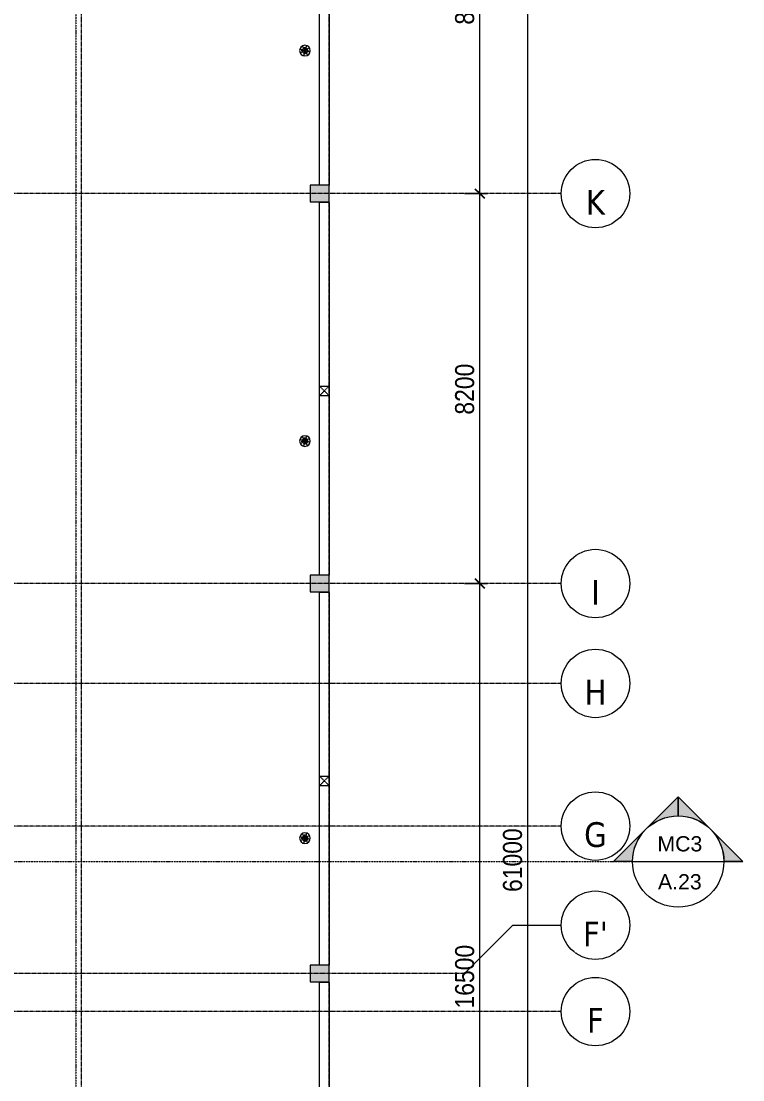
# Model space of a CAD drawing. Header units: millimetres. Extents: x 27447 to 251759, y -15958 to 82948.
# Drawn here: x 120782 to 135948, y 43102 to 65362 of the extents above; entities that cross this region are included whole.
import ezdxf

# ---------------------------------------------------------------- set-up
doc = ezdxf.new("R2010")
doc.units = ezdxf.units.MM
for name, pattern in [('Dash', [6, 3, -3]), ('Dash Dot 3_16_', [7.9375, 4.7625, -1.5875, 0, -1.5875]), ('Grid Line', [22.225, 12.7, -3.175, 3.175, -3.175]), ('IMPORT-CENTER _3_', [10.16, 6.35, -1.27, 1.27, -1.27])]:
    doc.linetypes.add(name, pattern=pattern)
for name, color, linetype, lineweight in [('0-1', 7, 'Continuous', 5), ('A-ANNO-DIMS', 211, 'Continuous', 9), ('A-ANNO-DIMS-160', 211, 'Continuous', 9), ('A-FLOR', 192, 'Continuous', 9), ('A-FLOR-1', 250, 'Continuous', 9), ('A-WALL', 113, 'Continuous', 9), ('G-ANNO-SYMB', 111, 'Continuous', 9), ('G-ANNO-SYMB-1', 111, 'Dash Dot 3_16_', 18), ('G-IMPT', 8, 'Continuous', 9), ('G-IMPT-2', 8, 'IMPORT-CENTER _3_', 9), ('M-EQPM', 50, 'Continuous', 9), ('S-COLS', 52, 'Continuous', 9), ('S-COLS-1', 52, 'Continuous', 5), ('S-COLS-2', 7, 'Continuous', 18), ('S-COLS-HDLN', 52, 'Dash', 9), ('S-GRID', 1, 'Continuous', 9), ('S-GRID-1', 1, 'Grid Line', 9), ('S-GRID-IDEN', 1, 'Continuous', 9)]:
    doc.layers.add(name, color=color, linetype=linetype, lineweight=lineweight)
doc.styles.add('Arial_5', font='arial_0.ttf', dxfattribs={"height": 320})
doc.styles.add('Tahoma_B', font='tahomabd_0.ttf', dxfattribs={"height": 520})
doc.styles.add('UTM Avo', font='UTM Avo.ttf', dxfattribs={"width": 0.9, "height": 400})
doc.dimstyles.new('1_Dim_chi_tiet_2_5', dxfattribs={"dimscale": 304.8, "dimtxt": 399.720379, "dimasz": 0.629921, "dimexe": 0.524934, "dimexo": 0.0625, "dimgap": 0.052493, "dimtad": 1, "dimdec": 0, "dimrnd": 5, "dimzin": 0, "dimdsep": 46, "dimtxsty": 'UTM Avo', "dimblk1": 'OBLIQUE', "dimblk2": 'OBLIQUE', "dimsah": 1, "dimcen": 0.09, "dimdle": 0.524934, "dimazin": 0, "dimtfac": 1, "dimtdec": 4, "dimtix": 1, "dimtmove": 0, "dimatfit": 3, "dimfxl": 1.049869, "dimfxlon": 1, "dimtvp": 1, "dimtolj": 1, "dimtzin": 0, "dimarcsym": 2})

# ---------------------------------------------------------------- blocks, each defined once
blk = doc.blocks.new('NCV_TKTC_KET CAU_rvt-1-TKCS_MB TUM MÁI')
at = {"layer": 'S-COLS-1'}
for points in [[(127253, 61562), (127253, 61912), (126853, 61912), (126853, 61562)], [(127253, 53362), (127253, 53712), (126853, 53712), (126853, 53362)], [(127253, 45162), (127253, 45512), (126853, 45512), (126853, 45162)]]:
    blk.add_hatch(color=256, dxfattribs=at).paths.add_polyline_path(points)
at = {"layer": 'A-FLOR-1'}
for p, q in [((127253, 61552), (127253, 61562)), ((127253, 53352), (127253, 53362)), ((127253, 45152), (127253, 45162))]:
    blk.add_line(p, q, dxfattribs=at)
at = {"layer": 'S-COLS-2'}
for p, q in [((126853, 61912), (126853, 61562)), ((127253, 61912), (126853, 61912)), ((127253, 61562), (127253, 61912)), ((126853, 61562), (127253, 61562)), ((126853, 53712), (126853, 53362)), ((127253, 53712), (126853, 53712)), ((127253, 53362), (127253, 53712)), ((126853, 53362), (127253, 53362)), ((126853, 45512), (126853, 45162)), ((127253, 45512), (126853, 45512)), ((127253, 45162), (127253, 45512)), ((126853, 45162), (127253, 45162))]:
    blk.add_line(p, q, dxfattribs=at)
blk = doc.blocks.new('TKTC_XREF_260130_MB TUM MAI - TKTC_XREF_260130_MB TUM MAI_dwg_$cc-4167671-TKCS_MB TUM MÁI')
at = {"layer": 'G-IMPT'}
blk.add_circle((0, 0), 0.5, dxfattribs=at)
for centre, radius, start, end in [((0, 0), 0.5, 90, 270), ((0.19, 0.25), 0.313, 126.8699, 233.1301), ((-0.19, -0.25), 0.313, 306.8699, 53.1301)]:
    blk.add_arc(centre, radius, start, end, dxfattribs=at)
at = {"layer": 'G-IMPT-2'}
for p, q in [((-0.67, 0), (0.67, 0)), ((0, -0.67), (0, 0.67))]:
    blk.add_line(p, q, dxfattribs=at)
blk = doc.blocks.new('TKTC_XREF_260130_MB TUM MAI - TKTC_XREF_260130_MB TUM MAI_dwg_RD-4167670-TKCS_MB TUM MÁI')
at = {"layer": 'G-IMPT'}
for p, q in [((-75, 0), (75, 0)), ((-53, 53), (53, -53)), ((-53, -53), (53, 53)), ((0, 75), (0, -75))]:
    blk.add_line(p, q, dxfattribs=at)
for radius in [75, 37.5]:
    blk.add_circle((0, 0), radius, dxfattribs=at)
blk = doc.blocks.new('TKTC_XREF_260130_MB TUM MAI - TKTC_XREF_260130_MB TUM MAI_dwg-4167669-TKCS_MB TUM MÁI')
at = {"layer": 'G-IMPT'}
for p, q in [((-75899, -799616), (-75899, -799606)), ((-75899, -807816), (-75899, -807806)), ((-75899, -816016), (-75899, -816006))]:
    blk.add_line(p, q, dxfattribs=at)
at = {"extrusion": (0, 0, -1)}
for name, p, xscale, yscale, zscale, rotation in [('TKTC_XREF_260130_MB TUM MAI - TKTC_XREF_260130_MB TUM MAI_dwg_RD-4167670-TKCS_MB TUM MÁI', (76406, -796425), 1.5, 1.5, -1.5, 330.0137897223599), ('TKTC_XREF_260130_MB TUM MAI - TKTC_XREF_260130_MB TUM MAI_dwg_$cc-4167671-TKCS_MB TUM MÁI', (76406, -796425), 113.7150000000073, 113.7150000000073, -113.7150000000073, 89.99900866374676), ('TKTC_XREF_260130_MB TUM MAI - TKTC_XREF_260130_MB TUM MAI_dwg_RD-4167670-TKCS_MB TUM MÁI', (76406, -804634), 1.5, 1.5, -1.5, 330.0137897223599), ('TKTC_XREF_260130_MB TUM MAI - TKTC_XREF_260130_MB TUM MAI_dwg_$cc-4167671-TKCS_MB TUM MÁI', (76406, -804634), 113.7150000000073, 113.7150000000073, -113.7150000000073, 89.99900866374676), ('TKTC_XREF_260130_MB TUM MAI - TKTC_XREF_260130_MB TUM MAI_dwg_RD-4167670-TKCS_MB TUM MÁI', (76406, -812985), 1.5, 1.5, -1.5, 330.0137897223599), ('TKTC_XREF_260130_MB TUM MAI - TKTC_XREF_260130_MB TUM MAI_dwg_$cc-4167671-TKCS_MB TUM MÁI', (76406, -812985), 113.7150000000073, 113.7150000000073, -113.7150000000073, 89.99900866374676)]:
    blk.add_blockref(name, p, dxfattribs=dict(at, xscale=xscale, yscale=yscale, zscale=zscale, rotation=rotation))
blk = doc.blocks.new('TKTC_XREF_260130_MB TUM MAI - TKTC_XREF_251221_MB TUM MAI-2041484-TKCS_MB TUM MÁI')
blk.add_blockref('TKTC_XREF_260130_MB TUM MAI - TKTC_XREF_260130_MB TUM MAI_dwg-4167669-TKCS_MB TUM MÁI', (169499, 843934))
blk = doc.blocks.new('G1_SOF - BO TRU - 200x200-3063338-TKCS_MB TUM MÁI')
at = {"layer": 'S-COLS'}
for p, q in [((-100, 100), (100, 100)), ((-100, -100), (-100, 100)), ((100, 100), (100, -100)), ((100, -100), (-100, -100))]:
    blk.add_line(p, q, dxfattribs=at)
at = {"layer": 'S-COLS-HDLN'}
for p, q in [((100, -100), (-100, 100)), ((-100, -100), (100, 100))]:
    blk.add_line(p, q, dxfattribs=at)
blk = doc.blocks.new('TKTC_QUAT HUT KHOI_260130 - TKTC_QUAT HUT KHOI_260130_dwg-4168555-TKCS_MB TUM MÁI')
at = {"layer": 'G-IMPT'}
for p, q in [((127252, 61555), (127252, 61565)), ((127252, 53355), (127252, 53365)), ((127252, 45155), (127252, 45165))]:
    blk.add_line(p, q, dxfattribs=at)
blk = doc.blocks.new('TKTC_QUAT HUT KHOI_260130 - TKTC_QUAT HUT KHOI_260130-2046036-TKCS_MB TUM MÁI')
blk.add_blockref('TKTC_QUAT HUT KHOI_260130 - TKTC_QUAT HUT KHOI_260130_dwg-4168555-TKCS_MB TUM MÁI', (-33652, -17239))
blk = doc.blocks.new('TKTC_BON NUOC MAI_260130 - TKTC_BON NUOC MAI_260130_dwg-3426650-TKCS_MB TUM MÁI')
at = {"layer": 'G-IMPT'}
for p, q in [((-75899, -799619), (-75899, -799609)), ((-75899, -807819), (-75899, -807809)), ((-75899, -816019), (-75899, -816009))]:
    blk.add_line(p, q, dxfattribs=at)
blk = doc.blocks.new('TKTC_BON NUOC MAI_260130 - TKTC_BON NUOC MAI_260130-2047084-TKCS_MB TUM MÁI')
blk.add_blockref('TKTC_BON NUOC MAI_260130 - TKTC_BON NUOC MAI_260130_dwg-3426650-TKCS_MB TUM MÁI', (169499, 843934))
blk = doc.blocks.new('Grid - M_Grid Head - Circle-353313-TKCS_MB TUM MÁI')
at = {"layer": 'S-GRID-IDEN'}
blk.add_circle((0, 0), 4.5, dxfattribs=at)
blk = doc.blocks.new('Section - M_Section Head - Filled-352373-TKCS_MB TUM MÁI')
at = {"layer": 'G-ANNO-SYMB'}
h = blk.add_hatch(color=256, dxfattribs=at)
edge = h.paths.add_edge_path()
edge.add_line((-6, 8.49), (-6, 6))
edge.add_arc((-6, 0), 6, 90, 135)
edge.add_line((-10.24, 4.24), (-6, 8.49))
h = blk.add_hatch(color=256, dxfattribs=at)
edge = h.paths.add_edge_path()
edge.add_line((-6, 8.49), (-1.76, 4.24))
edge.add_arc((-6, 0), 6, 45, 90)
edge.add_line((-6, 6), (-6, 8.49))
h = blk.add_hatch(color=256, dxfattribs=at)
edge = h.paths.add_edge_path()
edge.add_line((-14.49, 0), (-10.24, 4.24))
edge.add_arc((-6, 0), 6, 135, 180)
edge.add_line((-12, 0), (-14.49, 0))
h = blk.add_hatch(color=256, dxfattribs=at)
edge = h.paths.add_edge_path()
edge.add_line((2.49, 0), (0, 0))
edge.add_arc((-6, 0), 6, 360, 405)
edge.add_line((-1.76, 4.24), (2.49, 0))
for p, q in [((-6, 8.49), (-14.49, 0)), ((-6, 8.49), (-10.24, 4.24)), ((-6, 8.49), (2.49, 0)), ((-6, 6), (-6, 8.49)), ((-6, 8.49), (-6, 6)), ((-1.76, 4.24), (-6, 8.49)), ((-10.24, 4.24), (-14.49, 0)), ((2.49, 0), (-1.76, 4.24)), ((-14.49, 0), (-12, 0)), ((0, 0), (2.49, 0)), ((-12, 0), (-14.49, 0)), ((0, 0), (2.49, 0))]:
    blk.add_line(p, q, dxfattribs=at)
for start, end in [(360, 180), (90, 135), (45, 90), (135, 180), (360, 45), (180, 360)]:
    blk.add_arc((-6, 0), 6, start, end, dxfattribs=at)
blk = doc.blocks.new('DIMBLOCK39-TKCS_MB TUM MÁI')
at = {"layer": 'A-ANNO-DIMS-160'}
for p, q in [((131427, 17077), (131427, 78397)), ((131107, 78237), (131587, 78237)), ((131427, 78237), (131107, 78237)), ((131107, 17237), (131587, 17237)), ((131427, 17237), (131107, 17237))]:
    blk.add_line(p, q, dxfattribs=at)
at = {"layer": 'A-ANNO-DIMS-160', "lineweight": 25}
for p, q in [((131427, 78237), (131331, 78333)), ((131427, 78237), (131523, 78141)), ((131427, 17237), (131331, 17333)), ((131427, 17237), (131523, 17141))]:
    blk.add_line(p, q, dxfattribs=at)
at = {"layer": 'A-ANNO-DIMS-160', "color": 0, "insert": (130907, 47052), "char_height": 400, "width": 1643.29, "attachment_point": 1, "rotation": 90, "line_spacing_factor": 1.110334, "style": 'UTM Avo'}
blk.add_mtext('61000', dxfattribs=at)
blk = doc.blocks.new('_Oblique')
at = {"color": 0, "linetype": 'ByBlock', "lineweight": -2}
blk.add_line((-0.5, -0.5), (0.5, 0.5), dxfattribs=at)
blk = doc.blocks.new('DIMBLOCK41-TKCS_MB TUM MÁI')
at = {"layer": 'A-ANNO-DIMS-160'}
for p, q in [((130101, 53537), (130581, 53537)), ((130421, 53537), (130101, 53537)), ((130421, 37037), (130421, 53537)), ((130101, 37037), (130581, 37037)), ((130421, 37037), (130101, 37037))]:
    blk.add_line(p, q, dxfattribs=at)
at = {"layer": 'A-ANNO-DIMS-160', "lineweight": 25}
for p, q in [((130421, 53537), (130325, 53633)), ((130421, 53537), (130517, 53441)), ((130421, 37037), (130325, 37133)), ((130421, 37037), (130517, 36941))]:
    blk.add_line(p, q, dxfattribs=at)
at = {"layer": 'A-ANNO-DIMS-160', "color": 0, "insert": (129901, 44602), "char_height": 400, "width": 1643.29, "attachment_point": 1, "rotation": 90, "line_spacing_factor": 1.110334, "style": 'UTM Avo'}
blk.add_mtext('16500', dxfattribs=at)
blk = doc.blocks.new('DIMBLOCK42-TKCS_MB TUM MÁI')
at = {"layer": 'A-ANNO-DIMS-160'}
for p, q in [((130101, 61737), (130581, 61737)), ((130421, 61737), (130101, 61737)), ((130421, 53537), (130421, 61737)), ((130101, 53537), (130581, 53537)), ((130421, 53537), (130101, 53537))]:
    blk.add_line(p, q, dxfattribs=at)
at = {"layer": 'A-ANNO-DIMS-160', "lineweight": 25}
for p, q in [((130421, 61737), (130325, 61833)), ((130421, 61737), (130517, 61641)), ((130421, 53537), (130325, 53633)), ((130421, 53537), (130517, 53441))]:
    blk.add_line(p, q, dxfattribs=at)
at = {"layer": 'A-ANNO-DIMS-160', "color": 0, "insert": (129901, 57089), "char_height": 400, "width": 1314.64, "attachment_point": 1, "rotation": 90, "line_spacing_factor": 1.110334, "style": 'UTM Avo'}
blk.add_mtext('8200', dxfattribs=at)
blk = doc.blocks.new('DIMBLOCK43-TKCS_MB TUM MÁI')
at = {"layer": 'A-ANNO-DIMS-160'}
for p, q in [((130101, 69937), (130581, 69937)), ((130421, 69937), (130101, 69937)), ((130421, 61737), (130421, 69937)), ((130101, 61737), (130581, 61737)), ((130421, 61737), (130101, 61737))]:
    blk.add_line(p, q, dxfattribs=at)
at = {"layer": 'A-ANNO-DIMS-160', "lineweight": 25}
for p, q in [((130421, 69937), (130325, 70033)), ((130421, 69937), (130517, 69841)), ((130421, 61737), (130325, 61833)), ((130421, 61737), (130517, 61641))]:
    blk.add_line(p, q, dxfattribs=at)
at = {"layer": 'A-ANNO-DIMS-160', "color": 0, "insert": (129901, 65289), "char_height": 400, "width": 1314.64, "attachment_point": 1, "rotation": 90, "line_spacing_factor": 1.110334, "style": 'UTM Avo'}
blk.add_mtext('8200', dxfattribs=at)

msp = doc.modelspace()

# ---------------------------------------------------------------- linework, layer by layer
at = {"layer": 'A-FLOR'}
for p, q in [((127052.6, 61551.9), (127052.6, 61561.9)), ((127052.6, 53351.9), (127052.6, 53361.9)), ((127052.6, 45151.9), (127052.6, 45161.9))]:
    msp.add_line(p, q, dxfattribs=at)
at = {"layer": 'A-WALL'}
for p, q in [((127052.6, 61911.9), (127052.6, 69751.9)), ((127252.6, 69751.9), (127252.6, 61911.9)), ((127052.6, 53711.9), (127052.6, 61551.9)), ((127252.6, 61551.9), (127052.6, 61551.9)), ((127252.6, 61551.9), (127252.6, 53711.9)), ((127052.6, 45511.9), (127052.6, 53351.9)), ((127252.6, 53351.9), (127052.6, 53351.9)), ((127252.6, 53351.9), (127252.6, 45511.9)), ((127052.6, 40586.9), (127052.6, 45151.9)), ((127252.6, 45151.9), (127052.6, 45151.9)), ((127252.6, 45151.9), (127252.6, 37386.9))]:
    msp.add_line(p, q, dxfattribs=at)
at = {"layer": 'G-ANNO-SYMB'}
msp.add_line((133630.6, 47691.5), (135550.6, 47691.5), dxfattribs=at)
at = {"layer": 'G-ANNO-SYMB-1'}
for p, q in [((121932.6, 82567), (121932.6, 13781.3)), ((27827.8, 47691.5), (133630.6, 47691.5))]:
    msp.add_line(p, q, dxfattribs=at)
at = {"layer": 'S-GRID'}
for p, q in [((130099.3, 45336.9), (131115.3, 46352.9)), ((131115.3, 46352.9), (132131.3, 46352.9))]:
    msp.add_line(p, q, dxfattribs=at)
at = {"layer": 'S-GRID-1'}
for p, q in [((122052.6, 19295.8), (122052.6, 76449.5)), ((127252.6, 19295.8), (127252.6, 76449.5)), ((128131.3, 61736.9), (34592.6, 61736.9)), ((132131.3, 61736.9), (128131.3, 61736.9)), ((128131.3, 53536.9), (34592.6, 53536.9)), ((132131.3, 53536.9), (128131.3, 53536.9)), ((128131.3, 51436.9), (34592.6, 51436.9)), ((132131.3, 51436.9), (128131.3, 51436.9)), ((128131.3, 48436.9), (34592.6, 48436.9)), ((132131.3, 48436.9), (128131.3, 48436.9)), ((126099.3, 45336.9), (36624.6, 45336.9)), ((130099.3, 45336.9), (126099.3, 45336.9)), ((128131.3, 44536.9), (34592.6, 44536.9)), ((132131.3, 44536.9), (128131.3, 44536.9))]:
    msp.add_line(p, q, dxfattribs=at)

# ---------------------------------------------------------------- block references
at = {"layer": '0-1'}
msp.add_blockref('NCV_TKTC_KET CAU_rvt-1-TKCS_MB TUM MÁI', (0, 0), dxfattribs=at)
at = {"layer": 'M-EQPM'}
for name, p in [('TKTC_BON NUOC MAI_260130 - TKTC_BON NUOC MAI_260130-2047084-TKCS_MB TUM MÁI', (33652.6, 17236.9)), ('TKTC_QUAT HUT KHOI_260130 - TKTC_QUAT HUT KHOI_260130-2046036-TKCS_MB TUM MÁI', (33652.6, 17235.3)), ('TKTC_XREF_260130_MB TUM MAI - TKTC_XREF_251221_MB TUM MAI-2041484-TKCS_MB TUM MÁI', (33652.6, 17233.6))]:
    msp.add_blockref(name, p, dxfattribs=at)
at = {"layer": 'S-COLS', "rotation": 180}
for p in [(127152.6, 57586.9), (127152.6, 49386.9)]:
    msp.add_blockref('G1_SOF - BO TRU - 200x200-3063338-TKCS_MB TUM MÁI', p, dxfattribs=at)
at = {"layer": 'S-GRID-IDEN', "xscale": 159.9999999999999, "yscale": 159.9999999999999, "zscale": 159.9999999999999, "rotation": 89.99999999999982}
for p in [(132851.3, 61736.9), (132851.3, 53536.9), (132851.3, 51436.9), (132851.3, 48436.9), (132851.3, 46352.9), (132851.3, 44536.9)]:
    msp.add_blockref('Grid - M_Grid Head - Circle-353313-TKCS_MB TUM MÁI', p, dxfattribs=at)

# ---------------------------------------------------------------- texts
at = {"layer": 'G-ANNO-SYMB', "char_height": 320, "attachment_point": 5, "line_spacing_factor": 0.936439, "style": 'Arial_5'}
for s, insert, width in [('\\pt2032,4064,6096,8128,10160,12192,14224,16256,18288,20320,22352,24384,26416,28448,30480,32512,34544,36576,38608,40640,42672,44704,46736,48768,50800,52832,54864,56896,58928,60960,62992,65024;MC3', (134624.6, 48062.7), 963.2), ('\\pt2032,4064,6096,8128,10160,12192,14224,16256,18288,20320,22352,24384,26416,28448,30480,32512,34544,36576,38608,40640,42672,44704,46736,48768,50800,52832,54864,56896,58928,60960,62992,65024;A.23', (134624.6, 47264.4), 952)]:
    msp.add_mtext(s, dxfattribs=dict(at, insert=insert, width=width))

# ---------------------------------------------------------------- dimensions: what is measured, and where the dimension line sits
at = {"layer": 'A-ANNO-DIMS'}
for base, p1, p2, override, picture, middle in [((131427.1, 78236.9), (131107.1, 17236.9), (131107.1, 78236.9), {"dimpost": '<>', "dimfxl": 61000}, 'DIMBLOCK39-TKCS_MB TUM MÁI', (131204.1, 47736.9)), ((130420.6, 69936.9), (130100.6, 61736.9), (130100.6, 69936.9), {"dimpost": '<>', "dimfxl": 8200}, 'DIMBLOCK43-TKCS_MB TUM MÁI', (130197.6, 65836.9)), ((130420.6, 61736.9), (130100.6, 53536.9), (130100.6, 61736.9), {"dimpost": '<>', "dimfxl": 8200}, 'DIMBLOCK42-TKCS_MB TUM MÁI', (130197.6, 57636.9)), ((130420.6, 53536.9), (130100.6, 37036.9), (130100.6, 53536.9), {"dimpost": '<>', "dimfxl": 16500}, 'DIMBLOCK41-TKCS_MB TUM MÁI', (130197.6, 45286.9))]:
    dim = msp.add_linear_dim(base=base, p1=p1, p2=p2, angle=90, dimstyle='1_Dim_chi_tiet_2_5', override=override, dxfattribs=at)
    dim.commit()
    dim.dimension.update_dxf_attribs({"geometry": picture, "text_midpoint": middle})

# ---------------------------------------------------------------- next in the draw order: texts
at = {"layer": 'S-GRID-IDEN', "char_height": 520, "attachment_point": 5, "line_spacing_factor": 0.996129, "style": 'Tahoma_B', "bg_fill": 3, "box_fill_scale": 1.25, "bg_fill_color": 256, "bg_fill_true_color": 13158600, "bg_fill_transparency": 0}
for s, insert, width in [('\\pt2031.9988,4063.9976,6096.0016,8128.0004,10159.9992,12191.998,14224.002,16256.0008,18287.9996,20319.9984,22352.0024,24384.0012,26416,28447.9988,30479.9976,32512.0016,34544.0004,36575.9992,38607.998,40640.002,42672.0008,44703.9996,46735.9984,48768.0024,50800.0012,52832,54863.9988,56895.9976,58928.0016,60960.0004,62991.9992,65023.998;K', (132849.9, 61553.6), 508.8), ('\\pt2031.9988,4063.9976,6096.0016,8128.0004,10159.9992,12191.998,14224.002,16256.0008,18287.9996,20319.9984,22352.0024,24384.0012,26416,28447.9988,30479.9976,32512.0016,34544.0004,36575.9992,38607.998,40640.002,42672.0008,44703.9996,46735.9984,48768.0024,50800.0012,52832,54863.9988,56895.9976,58928.0016,60960.0004,62991.9992,65023.998;I', (132850.7, 53353.6), 348.8), ('\\pt2031.9988,4063.9976,6096.0016,8128.0004,10159.9992,12191.998,14224.002,16256.0008,18287.9996,20319.9984,22352.0024,24384.0012,26416,28447.9988,30479.9976,32512.0016,34544.0004,36575.9992,38607.998,40640.002,42672.0008,44703.9996,46735.9984,48768.0024,50800.0012,52832,54863.9988,56895.9976,58928.0016,60960.0004,62991.9992,65023.998;H', (132849.9, 51253.6), 550.4), ('\\pt2031.9988,4063.9976,6096.0016,8128.0004,10159.9992,12191.998,14224.002,16256.0008,18287.9996,20319.9984,22352.0024,24384.0012,26416,28447.9988,30479.9976,32512.0016,34544.0004,36575.9992,38607.998,40640.002,42672.0008,44703.9996,46735.9984,48768.0024,50800.0012,52832,54863.9988,56895.9976,58928.0016,60960.0004,62991.9992,65023.998;G', (132850.7, 48253.6), 539.2), ("\\pt2031.9988,4063.9976,6096.0016,8128.0004,10159.9992,12191.998,14224.002,16256.0008,18287.9996,20319.9984,22352.0024,24384.0012,26416,28447.9988,30479.9976,32512.0016,34544.0004,36575.9992,38607.998,40640.002,42672.0008,44703.9996,46735.9984,48768.0024,50800.0012,52832,54863.9988,56895.9976,58928.0016,60960.0004,62991.9992,65023.998;F'", (132849.9, 46169.6), 614.4), ('\\pt2031.9988,4063.9976,6096.0016,8128.0004,10159.9992,12191.998,14224.002,16256.0008,18287.9996,20319.9984,22352.0024,24384.0012,26416,28447.9988,30479.9976,32512.0016,34544.0004,36575.9992,38607.998,40640.002,42672.0008,44703.9996,46735.9984,48768.0024,50800.0012,52832,54863.9988,56895.9976,58928.0016,60960.0004,62991.9992,65023.998;F', (132849.9, 44353.6), 424)]:
    msp.add_mtext(s, dxfattribs=dict(at, insert=insert, width=width))

# ---------------------------------------------------------------- next in the draw order: block references
at = {"layer": 'G-ANNO-SYMB', "extrusion": (0, 0, -1), "xscale": 159.9999999999999, "yscale": 159.9999999999999, "zscale": 159.9999999999999}
msp.add_blockref('Section - M_Section Head - Filled-352373-TKCS_MB TUM MÁI', (-133630.6, 47691.5), dxfattribs=at)

doc.saveas('drawing.dxf')
